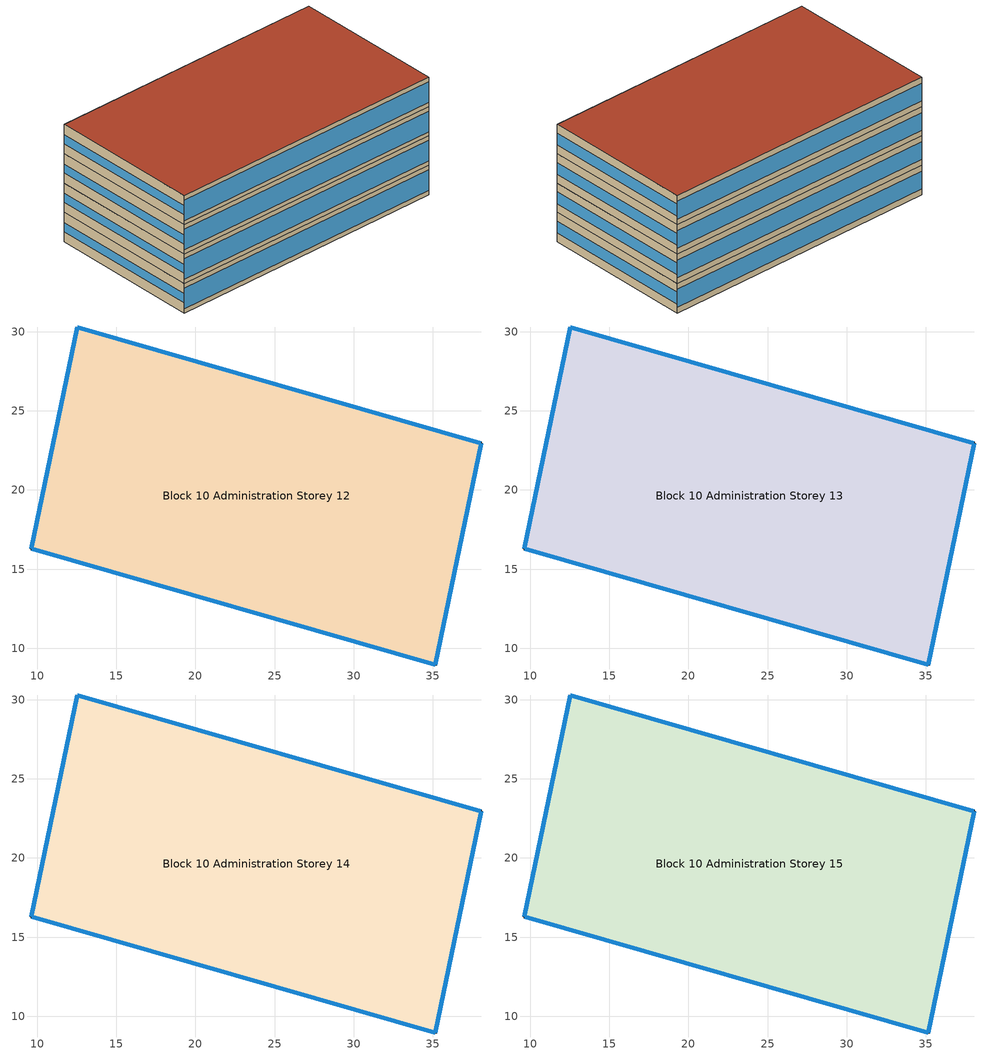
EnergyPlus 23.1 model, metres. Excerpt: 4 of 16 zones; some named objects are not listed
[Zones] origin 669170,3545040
Block 10 Administration Storey 12
 floor outside (Project Floor): 38.05,22.96 35.16,8.94 9.63,16.28 12.51,30.3 z36
 wall outside (Project Wall): 9.63,16.28 35.16,8.94 38.05,22.96 12.51,30.3 9.63,16.28 z36:39
 window (Administration_south_window_construction): 9.64,16.28 35.15,8.94 z36.45:38.55
 window (Administration_east_window_construction): 35.17,8.95 38.05,22.95 z36.9:38.1
 window (Administration_north_window_construction): 38.04,22.97 12.53,30.3 z36.6:38.4
 window (Administration_west_window_construction): 12.51,30.29 9.63,16.29 z37.05:37.95
 roof outside (Project Ceiling): 35.16,8.94 38.05,22.96 12.51,30.3 9.63,16.28 z39
Block 10 Administration Storey 13
 floor outside (Project Floor): 38.05,22.96 35.16,8.94 9.63,16.28 12.51,30.3 z39
 wall outside (Project Wall): 9.63,16.28 35.16,8.94 38.05,22.96 12.51,30.3 9.63,16.28 z39:42
 window (Administration_south_window_construction): 9.64,16.28 35.15,8.94 z39.45:41.55
 window (Administration_east_window_construction): 35.17,8.95 38.05,22.95 z39.9:41.1
 window (Administration_north_window_construction): 38.04,22.97 12.53,30.3 z39.6:41.4
 window (Administration_west_window_construction): 12.51,30.29 9.63,16.29 z40.05:40.95
 roof outside (Project Ceiling): 35.16,8.94 38.05,22.96 12.51,30.3 9.63,16.28 z42
Block 10 Administration Storey 14
 floor outside (Project Floor): 38.05,22.96 35.16,8.94 9.63,16.28 12.51,30.3 z42
 wall outside (Project Wall): 9.63,16.28 35.16,8.94 38.05,22.96 12.51,30.3 9.63,16.28 z42:45
 window (Administration_south_window_construction): 9.64,16.28 35.15,8.94 z42.45:44.55
 window (Administration_east_window_construction): 35.17,8.95 38.05,22.95 z42.9:44.1
 window (Administration_north_window_construction): 38.04,22.97 12.53,30.3 z42.6:44.4
 window (Administration_west_window_construction): 12.51,30.29 9.63,16.29 z43.05:43.95
 roof outside (Project Ceiling): 35.16,8.94 38.05,22.96 12.51,30.3 9.63,16.28 z45
Block 10 Administration Storey 15
 floor outside (Project Floor): 38.05,22.96 35.16,8.94 9.63,16.28 12.51,30.3 z45
 wall outside (Project Wall): 9.63,16.28 35.16,8.94 38.05,22.96 12.51,30.3 9.63,16.28 z45:48
 window (Administration_south_window_construction): 9.64,16.28 35.15,8.94 z45.45:47.55
 window (Administration_east_window_construction): 35.17,8.95 38.05,22.95 z45.9:47.1
 window (Administration_north_window_construction): 38.04,22.97 12.53,30.3 z45.6:47.4
 window (Administration_west_window_construction): 12.51,30.29 9.63,16.29 z46.05:46.95
 roof outside (Project Flat Roof): 35.16,8.94 38.05,22.96 12.51,30.3 9.63,16.28 z48
[Building]
Building_1: North Axis=0; Terrain=City; Loads Convergence Tolerance Value=0.04; Temperature Convergence Tolerance Value=0.4; Solar Distribution=FullExterior; Maximum Number of Warmup Days=25; Minimum Number of Warmup Days=6
[Site:Location]
CHN Design_Conditions: Latitude=30; Longitude=114; Time Zone=8; Elevation=12
[SIZINGPERIOD:DESIGNDAY] Day of Month=21; DryBulb Temperature Range Modifier Type=DefaultMultipliers; Humidity Condition Type=Wetbulb; Barometric Pressure=101181; Rain Indicator=No; Snow Indicator=No; Daylight Saving Time Indicator=No; Sky Clearness=0; Begin Environment Reset Mode=FullResetAtBeginEnvironment
Name | Month | Day Type | Maximum DryBulb Temperature | Daily DryBulb Temperature Range | Wetbulb or DewPoint at Maximum DryBulb | Wind Speed | Wind Direction | Solar Model Indicator | ASHRAE Clear Sky Optical Depth for Beam Irradiance taub | ASHRAE Clear Sky Optical Depth for Diffuse Irradiance taud
Ann Htg 99.6% Condns DB | 1 | WinterDesignDay | -10 | 0 | -4.8 | 1 | 340 | ASHRAEClearSky | 0 | 0
Ann Clg .4% Condns DB=>MWB | 7 | SummerDesignDay | 40 | 6.6 | 27.1 | 3.5 | 220 | ASHRAETau | 0.781 | 1.413
[MATERIAL]
DefaultMaterial: Roughness=Rough; Thickness=0.1; Conductivity=0.1; Density=1000; Specific Heat=1000; Thermal Absorptance=0.9; Solar Absorptance=0.7; Visible Absorptance=0.7
[WINDOWMATERIAL:SIMPLEGLAZINGSYSTEM] UFactor=5; Visible Transmittance=0.6
Name | Solar Heat Gain Coefficient
Administration_east_window; Administration_south_window; Administration_west_window | 0.3
Administration_north_window | 0.35
[CONSTRUCTION]
Project Wall; Project Floor; Project Flat Roof; Project Ceiling: DefaultMaterial
Administration_east_window_construction: Administration_east_window
Administration_south_window_construction: Administration_south_window
Administration_west_window_construction: Administration_west_window
Administration_north_window_construction: Administration_north_window
[SPACE] Ceiling Height=autocalculate; Volume=autocalculate; Floor Area=autocalculate; Space Type=Administration
Name | Zone
Block 10 Administration Storey 12_space | Block 10 Administration Storey 12
Block 10 Administration Storey 13_space | Block 10 Administration Storey 13
Block 10 Administration Storey 14_space | Block 10 Administration Storey 14
Block 10 Administration Storey 15_space | Block 10 Administration Storey 15
[SPACELIST]
Administration: Block 10 Administration Storey 0_space, Block 10 Administration Storey 1_space, Block 10 Administration Storey 2_space, Block 10 Administration Storey 3_space, Block 10 Administration Storey 4_space, Block 10 Administration Storey 5_space, Block 10 Administration Storey 6_space, Block 10 Administration Storey 7_space, Block 10 Administration Storey 8_space, Block 10 Administration Storey 9_space, Block 10 Administration Storey 10_space, Block 10 Administration Storey 11_space, Block 10 Administration Storey 12_space, Block 10 Administration Storey 13_space, Block 10 Administration Storey 14_space, Block 10 Administration Storey 15_space
[ZONE] Type=1; Multiplier=1; Ceiling Height=autocalculate; Volume=autocalculate; Floor Area=autocalculate; Part of Total Floor Area=Yes
Block 10 Administration Storey 12; Block 10 Administration Storey 13; Block 10 Administration Storey 14; Block 10 Administration Storey 15
[PEOPLE]
People_for_administration: Zone or ZoneList or Space or SpaceList=Administration; Number of People Schedule=SeasonalSchedule_Schedule_administration_people; Number of People Calculation Method=People/Area; People per Floor Area=0.125; Fraction Radiant=0.3; Sensible Heat Fraction=autocalculate; Activity Level Schedule=SeasonalSchedule_Schedule_administration_activity; Carbon Dioxide Generation Rate=3.82e-08; Enable ASHRAE 55 Comfort Warnings=No; Mean Radiant Temperature Calculation Type=ZoneAveraged; Clothing Insulation Calculation Method=ClothingInsulationSchedule; Cold Stress Temperature Threshold=15.56; Heat Stress Temperature Threshold=30
[LIGHTS]
Light_for_administration: Zone or ZoneList or Space or SpaceList=Administration; Schedule=SeasonalSchedule_administration_lighting; Design Level Calculation Method=Watts/Area; Watts per Zone Floor Area=8; Return Air Fraction=0; Fraction Radiant=0.32; Fraction Visible=0.25; Fraction Replaceable=1; EndUse Subcategory=General; Return Air Fraction Calculated from Plenum Temperature=No; Return Air Fraction Function of Plenum Temperature Coefficient 1=0; Return Air Fraction Function of Plenum Temperature Coefficient 2=0
[ELECTRICEQUIPMENT]
Equipment_for_administration: Zone or ZoneList or Space or SpaceList=Administration; Schedule=SeasonalSchedule_Schedule_administration_equipment; Design Level Calculation Method=Watts/Area; Watts per Zone Floor Area=15; Fraction Latent=0; Fraction Radiant=0; Fraction Lost=0; EndUse Subcategory=Electric Equipment
[DAYLIGHTING:CONTROLS] Illuminance Setpoint at Reference Point 1=300
Name | Zone or Space | Glare Calculation Daylighting Reference Point | Daylighting Reference Point 1
Dlight_Block 10 Administration Storey 12 | Block 10 Administration Storey 12 | Rpoint_Block 10 Administration Storey 12 | Rpoint_Block 10 Administration Storey 12
Dlight_Block 10 Administration Storey 13 | Block 10 Administration Storey 13 | Rpoint_Block 10 Administration Storey 13 | Rpoint_Block 10 Administration Storey 13
Dlight_Block 10 Administration Storey 14 | Block 10 Administration Storey 14 | Rpoint_Block 10 Administration Storey 14 | Rpoint_Block 10 Administration Storey 14
Dlight_Block 10 Administration Storey 15 | Block 10 Administration Storey 15 | Rpoint_Block 10 Administration Storey 15 | Rpoint_Block 10 Administration Storey 15
[HVACTEMPLATE:ZONE:IDEALLOADSAIRSYSTEM] Template Thermostat=Thermostat_for_administration; Maximum Heating Supply Air Temperature=50; Minimum Cooling Supply Air Temperature=13; Maximum Heating Supply Air Humidity Ratio=0.0156; Minimum Cooling Supply Air Humidity Ratio=0.0077; Heating Limit=NoLimit; Cooling Limit=NoLimit; Dehumidification Control Type=ConstantSensibleHeatRatio; Cooling Sensible Heat Ratio=0.7; Dehumidification Setpoint=60; Humidification Control Type=None; Humidification Setpoint=30; Outdoor Air Method=DetailedSpecification; Outdoor Air Flow Rate per Person=0.00944; Outdoor Air Flow Rate per Zone Floor Area=0; Outdoor Air Flow Rate per Zone=0; Design Specification Outdoor Air Object=Ventilation_for_administration; Demand Controlled Ventilation Type=None; Outdoor Air Economizer Type=NoEconomizer; Heat Recovery Type=None; Sensible Heat Recovery Effectiveness=0.7; Latent Heat Recovery Effectiveness=0.65
Block 10 Administration Storey 12; Block 10 Administration Storey 13; Block 10 Administration Storey 14; Block 10 Administration Storey 15
[DESIGNSPECIFICATION:OUTDOORAIR]
Ventilation_for_administration: Outdoor Air Method=Flow/Person; Outdoor Air Flow per Person=0.00833333; Outdoor Air Flow per Zone Floor Area=0; Outdoor Air Flow per Zone=0; Outdoor Air Flow Air Changes per Hour=0
[SCHEDULE:DAY:HOURLY]
Schedule_administration_lighting_weekday_hourly: 0.2, 0.2, 0.2, 0.2, 0.2, 0.2, 0.2, 0.5, 0.95, 0.95, 0.95, 0.8, 0.8, 0.95, 0.95, 0.95, 0.95, 0.95, 0.3, 0.2, 0.2, 0.2, 0.2, 0.2
Schedule_administration_lighting_holiday_hourly: 0.2, 0.2, 0.2, 0.2, 0.2, 0.2, 0.2, 0.25, 0.475, 0.475, 0.475, 0.4, 0.4, 0.475, 0.475, 0.475, 0.475, 0.475, 0.2, 0.2, 0.2, 0.2, 0.2, 0.2
Schedule_administration_equipment_weekday_hourly: 0.2, 0.2, 0.2, 0.2, 0.2, 0.2, 0.2, 0.5, 0.95, 0.95, 0.95, 0.5, 0.5, 0.95, 0.95, 0.95, 0.95, 0.3, 0.2, 0.2, 0.2, 0.2, 0.2, 0.2
Schedule_administration_equipment_holiday_hourly: 0.2, 0.2, 0.2, 0.2, 0.2, 0.2, 0.2, 0.25, 0.475, 0.475, 0.475, 0.25, 0.25, 0.475, 0.475, 0.475, 0.475, 0.2, 0.2, 0.2, 0.2, 0.2, 0.2, 0.2
Schedule_administration_people_weekday_hourly: 0, 0, 0, 0, 0, 0, 0.1, 0.5, 0.95, 0.95, 0.95, 0.8, 0.8, 0.95, 0.95, 0.95, 0.95, 0.3, 0.1, 0, 0, 0, 0, 0
Schedule_administration_people_holiday_hourly: 0, 0, 0, 0, 0, 0, 0.02, 0.1, 0.19, 0.19, 0.19, 0.16, 0.16, 0.19, 0.19, 0.19, 0.19, 0.06, 0.02, 0, 0, 0, 0, 0
Schedule_administration_activity_weekday_hourly; Schedule_administration_activity_holiday_hourly: 144, 144, 144, 144, 144, 144, 144, 144, 144, 144, 144, 144, 144, 144, 144, 144, 144, 144, 144, 144, 144, 144, 144, 144
[SCHEDULE:WEEK:DAILY]
Schedule_administration_lighting_weekly: Schedule_administration_lighting_holiday_hourly, Schedule_administration_lighting_weekday_hourly, Schedule_administration_lighting_weekday_hourly, Schedule_administration_lighting_weekday_hourly, Schedule_administration_lighting_weekday_hourly, Schedule_administration_lighting_weekday_hourly, Schedule_administration_lighting_holiday_hourly, Schedule_administration_lighting_holiday_hourly, Schedule_administration_lighting_weekday_hourly, Schedule_administration_lighting_weekday_hourly, Schedule_administration_lighting_holiday_hourly, Schedule_administration_lighting_holiday_hourly
Schedule_administration_equipment_weekly: Schedule_administration_equipment_holiday_hourly, Schedule_administration_equipment_weekday_hourly, Schedule_administration_equipment_weekday_hourly, Schedule_administration_equipment_weekday_hourly, Schedule_administration_equipment_weekday_hourly, Schedule_administration_equipment_weekday_hourly, Schedule_administration_equipment_holiday_hourly, Schedule_administration_equipment_holiday_hourly, Schedule_administration_equipment_weekday_hourly, Schedule_administration_equipment_weekday_hourly, Schedule_administration_equipment_holiday_hourly, Schedule_administration_equipment_holiday_hourly
Schedule_administration_people_weekly: Schedule_administration_people_holiday_hourly, Schedule_administration_people_weekday_hourly, Schedule_administration_people_weekday_hourly, Schedule_administration_people_weekday_hourly, Schedule_administration_people_weekday_hourly, Schedule_administration_people_weekday_hourly, Schedule_administration_people_holiday_hourly, Schedule_administration_people_holiday_hourly, Schedule_administration_people_weekday_hourly, Schedule_administration_people_weekday_hourly, Schedule_administration_people_holiday_hourly, Schedule_administration_people_holiday_hourly
Schedule_administration_activity_weekly: Schedule_administration_activity_holiday_hourly, Schedule_administration_activity_weekday_hourly, Schedule_administration_activity_weekday_hourly, Schedule_administration_activity_weekday_hourly, Schedule_administration_activity_weekday_hourly, Schedule_administration_activity_weekday_hourly, Schedule_administration_activity_holiday_hourly, Schedule_administration_activity_holiday_hourly, Schedule_administration_activity_weekday_hourly, Schedule_administration_activity_weekday_hourly, Schedule_administration_activity_holiday_hourly, Schedule_administration_activity_holiday_hourly
[SCHEDULE:YEAR]
SeasonalSchedule_administration_lighting: Schedule_administration_lighting_weekly, 1, 1, 12, 31
SeasonalSchedule_Schedule_administration_equipment: Schedule_administration_equipment_weekly, 1, 1, 12, 31
SeasonalSchedule_Schedule_administration_people: Schedule_administration_people_weekly, 1, 1, 12, 31
SeasonalSchedule_Schedule_administration_activity: Schedule_administration_activity_weekly, 1, 1, 12, 31
